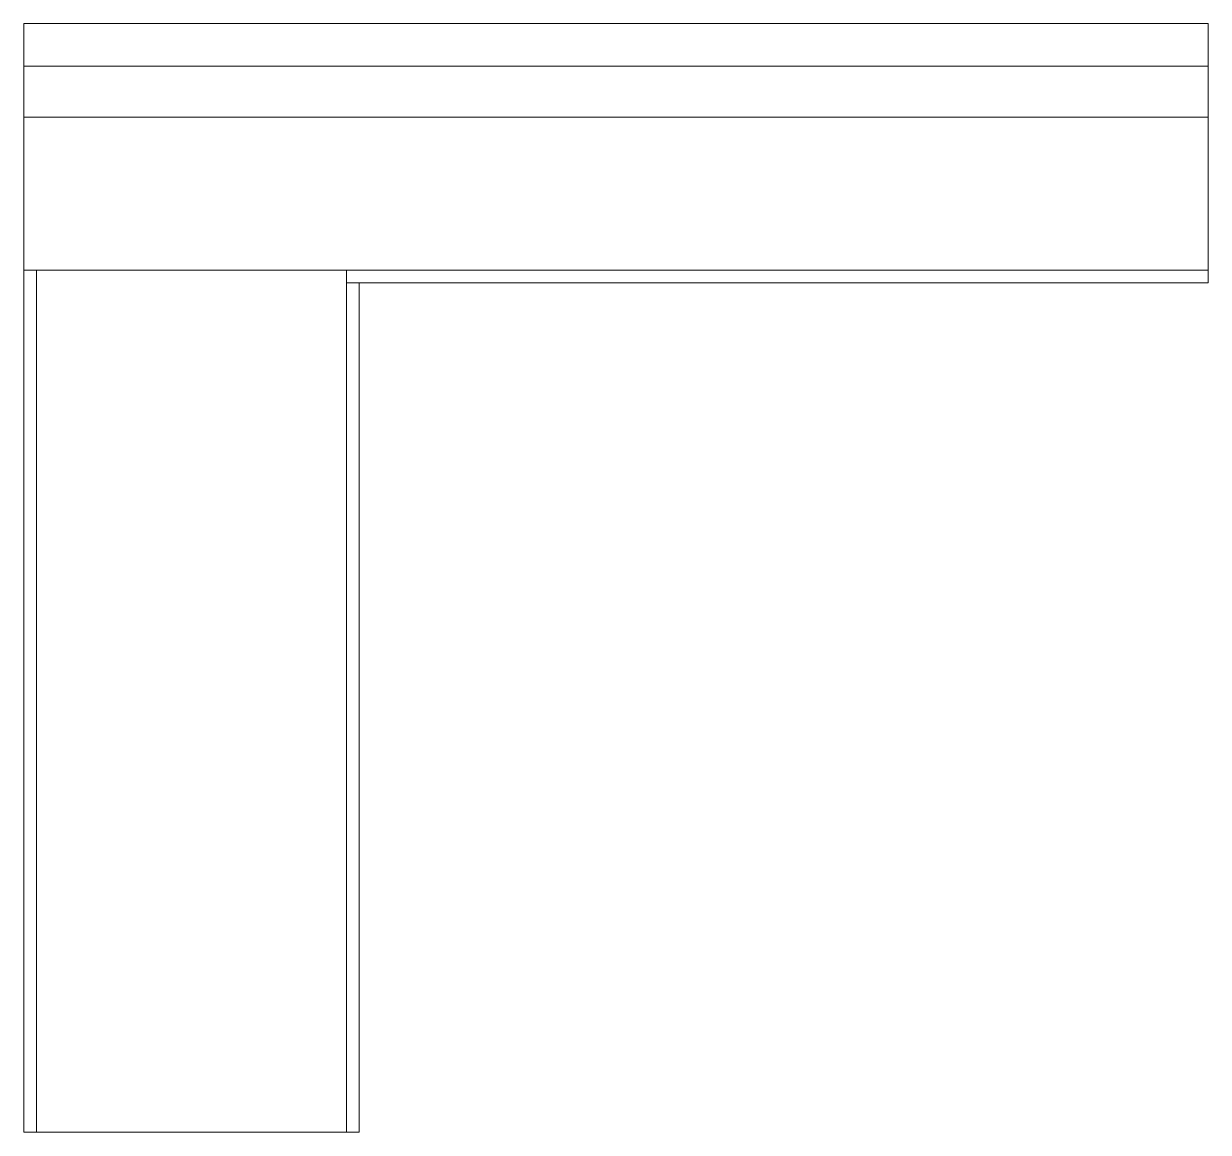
# Model space of a CAD drawing. Header units: millimetres. Extents: x 142 to 1537, y 737 to 2042.
import ezdxf

# ---------------------------------------------------------------- set-up
doc = ezdxf.new("R2010")
doc.units = ezdxf.units.MM
doc.layers.add('A-DETL-THIN', color=151, linetype='Continuous', lineweight=18)

msp = doc.modelspace()

# ---------------------------------------------------------------- linework, layer by layer
at = {"layer": 'A-DETL-THIN'}
for p, q in [((141.5, 2042), (141.5, 737)), ((141.5, 2042), (1536.5, 2042)), ((1536.5, 1737), (1536.5, 2042)), ((141.5, 1992), (1536.5, 1992)), ((141.5, 1932), (1536.5, 1932)), ((521.5, 1752), (141.5, 1752)), ((156.5, 1752), (156.5, 737)), ((521.5, 737), (521.5, 1752)), ((521.5, 1752), (1536.5, 1752)), ((521.5, 737), (521.5, 1737)), ((521.5, 1737), (1536.5, 1737)), ((536.5, 1737), (536.5, 737)), ((141.5, 737), (156.5, 737)), ((156.5, 737), (521.5, 737)), ((536.5, 737), (521.5, 737))]:
    msp.add_line(p, q, dxfattribs=at)

doc.saveas('drawing.dxf')
